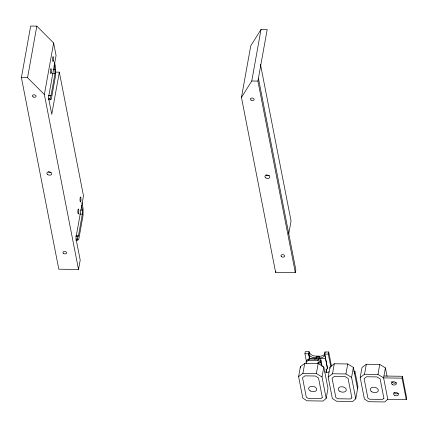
<?xml version="1.0" encoding="UTF-8"?>
<svg xmlns="http://www.w3.org/2000/svg" width="428" height="428" viewBox="0 0 428 428"><rect width="100%" height="100%" fill="white"/><g stroke="black" fill="none" stroke-linecap="round" stroke-linejoin="round"><path stroke-width="0.64" d="M48.605 95.824L51.018 95.599L54.95 73.766L54.961 69.705L54.089 65.249M76.007 236.197L78.426 235.972L82.353 214.139L82.369 210.078L81.497 205.622M59.326 72.161L83.481 195.869L75.895 238.038L80.207 260.112L78.517 269.485L58.807 269.191L21.4 77.586L30.672 26.049L36.835 26.14L53.634 43.003L56.073 55.496L48.487 97.664L51.74 114.324L59.326 72.161L55.635 72.102M78.517 269.485L44.362 94.54L27.558 77.677L36.835 26.14M44.362 94.54L53.634 43.003M48.311 99.74L50.285 99.767L50.071 98.665L50.574 95.851M75.719 240.113L77.693 240.14L77.473 239.038L77.982 236.224M241.462 97.461L250.733 45.919L261.032 29.462L267.19 29.553L257.918 81.09L295.331 272.695L275.621 272.406L241.462 97.461L251.76 80.999L261.032 29.462M275.621 272.406L275.851 271.101M288.713 233.95L291.051 220.96L260.475 64.361M295.331 272.695L295.834 269.886L258.426 78.276M298.605 376.629L300.403 366.63L304.736 363.329L318.165 363.527L323.809 366.978L327.992 388.389L326.19 398.388L323.081 401.041L306.951 400.801L302.783 398.04L298.605 376.629L302.933 373.328L316.362 373.526L322.011 376.977L326.19 398.388M306.314 360.89L304.929 353.774L305.303 351.666L309 351.72A6.564 4.275 10.2 0 0 315.918 356.166L319.368 356.214L319.031 358.086L319.454 358.097A6.564 4.275 10.2 0 0 324.681 353.833L325.505 358.081M302.933 373.328L304.736 363.329M306.234 363.425L306.25 360.686L308.39 359.055L318.245 359.199L321.032 360.906L322.15 366.625M309.733 359.525L308.62 353.833L309 351.72L309.374 353.619M305.988 362.158L308.123 360.526L308.39 359.055M321.391 365.555L320.77 362.377L317.977 360.67L318.245 359.199M318.191 362.596L318.015 363.575L318.074 362.484M318.09 363.618L318.266 362.639M316.362 373.526L318.346 362.677M318.437 362.703C318.865 365.828 318.951 361.039 317.95 363.522M318.357 363.698L318.534 362.719M318.448 363.709L318.625 362.725M318.539 363.704L318.716 362.719M318.625 363.688L318.801 362.709M318.705 363.661L318.881 362.682M318.774 363.629L319.01 362.607M318.881 363.538L319.09 362.5M320.77 362.377L321.032 360.906M329.143 371.541L328.255 372.296L326.618 372.274L326.131 369.776L327.479 368.626L324.638 354.068L325.018 351.96L328.709 352.014L331.491 366.245M322.011 376.977L323.809 366.978M330.732 366.411L328.33 354.122L328.709 352.014M326.131 369.776L327.522 368.39L325.628 358.685L317.49 357.947L309.61 358.45L308.663 353.598A6.564 4.275 10.2 0 0 315.58 358.038L316.019 358.043L316.356 356.166L319.422 356.374M326.618 372.274L326.173 369.541M353.672 371.172L354.903 371.194L357.936 386.719L355.759 398.826L352.651 401.48L336.515 401.239L332.353 398.479L328.169 377.068L329.972 367.069L334.3 363.768L347.729 363.966L353.378 367.411L357.557 388.827M328.169 377.068L332.502 373.767L334.3 363.768M355.759 398.826L351.575 377.416L345.926 373.965L347.729 363.966M351.575 377.416L353.378 367.411M354.523 373.302L354.903 371.194M383.943 376.014L402.422 376.287L406.6 397.703L406.263 399.575L387.784 399.303L384.676 401.951L368.545 401.715L364.378 398.955L360.199 377.544L361.997 367.54L366.331 364.239L379.754 364.442L385.403 367.887L387.051 376.324M360.199 377.544L364.528 374.243L366.331 364.239M406.263 399.575L402.085 378.165L383.606 377.892L377.956 374.441L379.754 364.442M385.403 367.887L383.606 377.892L387.784 399.303M402.085 378.165L402.422 376.287M50.285 99.767L51.312 99.184L55.645 75.103L55.672 67.929L54.533 62.092M77.693 240.14L78.72 239.557L83.053 215.471L83.075 208.302L81.935 202.465M316.346 356.331L319.791 356.224A6.564 4.275 10.2 0 0 325.018 351.96M52.96 69.678L54.961 69.705M52.275 73.728L54.95 73.766M21.4 77.586L27.558 77.677M251.76 80.999L257.918 81.09M48.348 95.562L51.018 95.599M48.755 98.643L50.071 98.665M80.362 210.052L82.369 210.078M79.683 214.102L82.353 214.139M75.756 235.935L78.426 235.972M76.163 239.017L77.473 239.038M304.929 353.774L308.62 353.833M324.638 354.068L328.33 354.122M308.123 360.526L317.977 360.67M324.734 372.012L326.66 372.039M332.502 373.767L345.926 373.965M364.528 374.243L377.956 374.441M329.972 367.069L330.223 368.364M300.403 366.63L300.659 367.925M269.405 175.405A2.509 1.632 10.2 0 1 265.922 174.747M50.804 172.334A2.509 1.632 10.2 0 1 48.337 171.863M396.2 382.707A2.509 1.632 10.2 0 1 393.583 383.033A2.509 1.632 10.2 0 1 391.764 381.471M398.286 393.418A2.509 1.632 10.2 0 1 394.022 392.61M314.821 359.445A3.135 2.038 10.2 0 1 318.7 358.124A3.135 2.038 10.2 0 1 320.77 361.109M322.305 397.366L320.963 398.516L308.096 398.324L306.293 397.13L302.505 377.721L304.955 375.854L315.318 376.003L318.518 377.956L322.305 397.366M351.875 397.805L350.527 398.955L337.66 398.762L335.857 397.569L332.069 378.159L334.519 376.292L344.888 376.442L348.082 378.395L351.875 397.805M383.9 398.281L382.552 399.431L369.69 399.238L367.887 398.045L364.094 378.63L366.55 376.763L376.913 376.918L380.112 378.871L383.9 398.281M281.704 256.763A1.883 1.225 10.2 0 0 284.684 256.249A1.883 1.225 10.2 0 0 282.122 254.681A1.883 1.225 10.2 0 0 281.704 256.763M265.874 177.909A2.509 1.632 10.2 0 0 269.849 177.224A2.509 1.632 10.2 0 0 266.435 175.138A2.509 1.632 10.2 0 0 265.874 177.909M251.124 100.147A1.883 1.225 10.2 0 0 254.109 99.628A1.883 1.225 10.2 0 0 251.546 98.066A1.883 1.225 10.2 0 0 251.124 100.147M63.66 253.531A1.883 1.225 10.2 0 0 66.645 253.018A1.883 1.225 10.2 0 0 64.082 251.45A1.883 1.225 10.2 0 0 63.66 253.531M47.829 174.678A2.509 1.632 10.2 0 0 51.809 173.993A2.509 1.632 10.2 0 0 48.391 171.906A2.509 1.632 10.2 0 0 47.829 174.678M33.084 96.915A1.883 1.225 10.2 0 0 36.064 96.396A1.883 1.225 10.2 0 0 33.502 94.834A1.883 1.225 10.2 0 0 33.084 96.915M78.65 213.165A2.509 0.465 -89.2 0 0 78.452 209.046A2.509 0.465 -89.2 0 0 77.869 212.293A2.509 0.465 -89.2 0 0 78.65 213.165M80.817 201.128A2.509 0.465 -89.2 0 0 80.619 197.003A2.509 0.465 -89.2 0 0 80.036 200.251A2.509 0.465 -89.2 0 0 80.817 201.128M53.409 60.755A2.509 0.465 -89.2 0 0 53.216 56.63A2.509 0.465 -89.2 0 0 52.633 59.877A2.509 0.465 -89.2 0 0 53.409 60.755M51.242 72.797A2.509 0.465 -89.2 0 0 51.05 68.673A2.509 0.465 -89.2 0 0 50.467 71.92A2.509 0.465 -89.2 0 0 51.242 72.797M371.809 391.802A4.098 2.67 10.2 0 0 378.304 390.684A4.098 2.67 10.2 0 0 372.724 387.276A4.098 2.67 10.2 0 0 371.809 391.802M392.374 384.531A2.509 1.632 10.2 0 0 396.355 383.846A2.509 1.632 10.2 0 0 392.936 381.76A2.509 1.632 10.2 0 0 392.374 384.531M394.466 395.237A2.509 1.632 10.2 0 0 398.441 394.552A2.509 1.632 10.2 0 0 395.028 392.465A2.509 1.632 10.2 0 0 394.466 395.237M339.779 391.331A4.098 2.67 10.2 0 0 346.279 390.208A4.098 2.67 10.2 0 0 340.693 386.8A4.098 2.67 10.2 0 0 339.779 391.331M310.214 390.892A4.098 2.67 10.2 0 0 316.715 389.769A4.098 2.67 10.2 0 0 311.129 386.361A4.098 2.67 10.2 0 0 310.214 390.892"/></g></svg>
